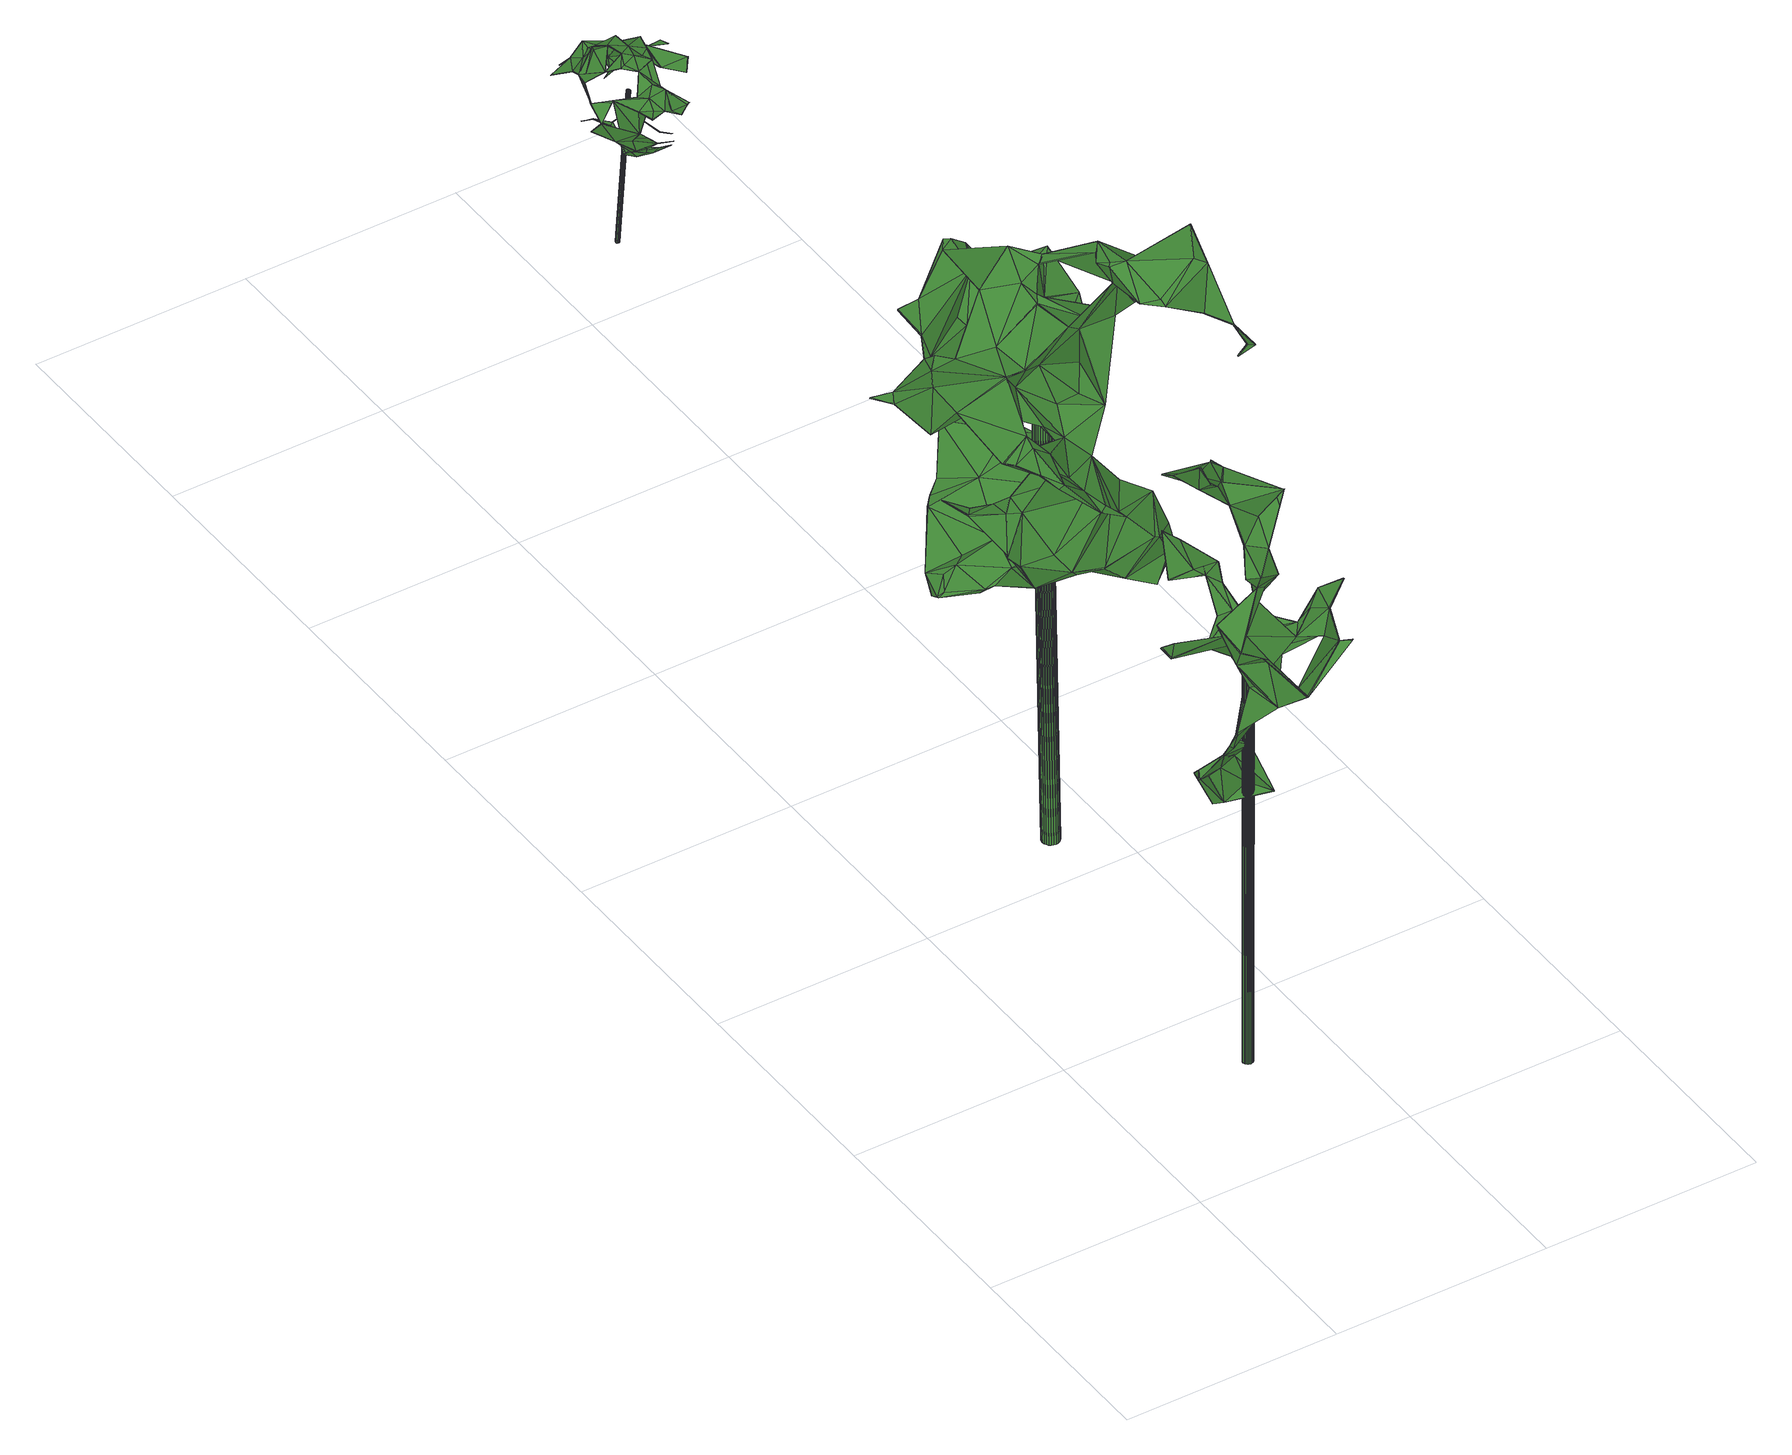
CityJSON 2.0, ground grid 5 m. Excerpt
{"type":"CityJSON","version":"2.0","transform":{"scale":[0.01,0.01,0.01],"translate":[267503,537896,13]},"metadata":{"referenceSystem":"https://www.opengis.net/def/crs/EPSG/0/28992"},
"CityObjects":{
"tree1":{"type":"SolitaryVegetationObject","attributes":{"gtid":208,"crown_width_m":3.76,"crown_median_z":24.79,"crown_r50_m":0.3,"crown_porosity":0.921,"trunk_H_m":11.34,"trunk_DBH_m":0.235,"trunk_radius_m":0.117,"trunk_base_height_m":13.45,"original_gtid":"229"},"geometry":[{"type":"Solid","lod":"3","boundaries":[[[[0,1,2]],[[3,4,5]],[[6,7,8]],[[9,10,11]],[[12,13,14]],[[15,16,17]],[[18,19,20]],[[3,5,21]],[[22,23,24]],[[25,26,27]],[[3,28,4]],[[29,4,28]],[[30,23,22]],[[31,32,33]],[[34,32,31]],[[35,36,1]],[[37,38,39]],[[40,41,42]],[[43,44,45]],[[46,47,48]],[[37,49,38]],[[50,49,37]],[[51,52,44]],[[53,54,55]],[[56,57,58]],[[43,45,59]],[[18,20,60]],[[61,62,63]],[[64,65,66]],[[67,65,68]],[[69,70,71]],[[72,73,74]],[[72,74,22]],[[23,55,54]],[[75,76,77]],[[78,77,76]],[[24,79,11]],[[45,52,80]],[[45,80,59]],[[81,82,4]],[[5,4,82]],[[22,74,83]],[[73,83,74]],[[84,85,86]],[[87,88,89]],[[90,91,92]],[[86,91,90]],[[43,93,44]],[[59,93,43]],[[61,94,44]],[[7,95,32]],[[64,83,73]],[[96,0,2]],[[17,97,94]],[[98,99,3]],[[51,100,52]],[[51,101,100]],[[21,98,3]],[[48,102,103]],[[48,103,104]],[[105,39,29]],[[39,106,37]],[[15,107,16]],[[60,16,107]],[[33,42,31]],[[27,59,80]],[[108,10,9]],[[109,6,98]],[[95,6,109]],[[67,110,111]],[[81,49,50]],[[109,112,113]],[[114,79,115]],[[40,86,102]],[[116,117,118]],[[105,55,106]],[[113,95,109]],[[67,114,119]],[[120,121,122]],[[120,122,75]],[[68,36,11]],[[78,32,34]],[[4,49,81]],[[123,111,124]],[[14,13,125]],[[106,109,126]],[[106,126,37]],[[127,128,12]],[[127,129,128]],[[89,91,40]],[[92,91,89]],[[50,126,21]],[[98,21,126]],[[88,117,116]],[[1,72,22]],[[51,97,124]],[[37,126,50]],[[80,100,25]],[[61,63,94]],[[44,97,51]],[[44,94,97]],[[119,130,131]],[[22,2,1]],[[31,41,34]],[[48,104,46]],[[18,60,56]],[[56,60,57]],[[119,131,132]],[[27,80,25]],[[52,100,80]],[[44,52,45]],[[131,77,34]],[[131,34,41]],[[7,6,95]],[[102,48,133]],[[102,133,134]],[[68,65,73]],[[20,19,129]],[[135,121,120]],[[135,122,121]],[[75,122,136]],[[137,138,139]],[[113,140,141]],[[40,141,140]],[[111,14,125]],[[11,2,22]],[[11,22,24]],[[142,143,41]],[[105,106,39]],[[55,105,53]],[[90,143,142]],[[59,27,93]],[[144,145,89]],[[56,19,18]],[[39,38,146]],[[71,70,147]],[[83,117,30]],[[96,108,9]],[[73,72,1]],[[7,53,8]],[[35,148,9]],[[35,0,148]],[[35,1,0]],[[124,125,13]],[[124,13,51]],[[149,150,151]],[[113,141,33]],[[26,63,93]],[[86,85,102]],[[55,23,152]],[[9,11,36]],[[106,152,112]],[[145,70,118]],[[83,66,118]],[[109,106,112]],[[9,36,35]],[[106,55,152]],[[113,153,87]],[[124,111,125]],[[113,33,95]],[[33,32,95]],[[51,154,101]],[[13,154,51]],[[123,66,111]],[[127,155,123]],[[132,131,156]],[[57,15,25]],[[26,25,15]],[[41,143,131]],[[132,118,123]],[[11,96,2]],[[26,93,27]],[[145,144,147]],[[71,147,144]],[[94,15,17]],[[26,15,94]],[[63,26,94]],[[34,77,78]],[[67,119,157]],[[86,90,142]],[[127,123,124]],[[142,133,86]],[[133,137,86]],[[78,76,158]],[[86,137,139]],[[29,28,99]],[[3,99,28]],[[127,12,155]],[[142,134,133]],[[78,10,119]],[[68,11,114]],[[68,114,67]],[[135,120,108]],[[17,159,97]],[[124,97,159]],[[155,12,14]],[[10,96,11]],[[158,10,78]],[[155,157,123]],[[108,119,10]],[[66,123,118]],[[56,129,19]],[[110,157,155]],[[128,160,101]],[[136,158,76]],[[105,8,53]],[[157,110,67]],[[123,157,132]],[[156,131,143]],[[156,143,90]],[[144,116,71]],[[93,63,62]],[[5,82,21]],[[96,161,0]],[[0,161,148]],[[145,147,70]],[[148,161,9]],[[66,83,64]],[[119,108,130]],[[119,132,157]],[[50,21,82]],[[81,50,82]],[[7,32,79]],[[7,79,24]],[[136,122,135]],[[98,126,109]],[[118,117,83]],[[151,30,87]],[[15,57,107]],[[41,162,142]],[[134,142,162]],[[40,162,41]],[[102,162,40]],[[134,162,102]],[[131,163,77]],[[131,130,163]],[[108,96,136]],[[136,96,10]],[[136,135,108]],[[133,48,47]],[[133,47,137]],[[75,77,163]],[[120,130,108]],[[75,163,120]],[[151,87,153]],[[124,159,127]],[[127,159,129]],[[40,91,86]],[[130,120,163]],[[11,79,114]],[[23,164,24]],[[25,58,57]],[[101,160,100]],[[58,100,160]],[[100,58,25]],[[54,164,23]],[[128,56,58]],[[56,128,129]],[[115,79,32]],[[92,132,156]],[[92,156,90]],[[144,88,116]],[[40,140,89]],[[87,89,140]],[[87,140,113]],[[149,151,153]],[[141,40,42]],[[141,42,33]],[[20,129,60]],[[31,42,41]],[[89,88,144]],[[64,73,65]],[[145,92,89]],[[73,1,36]],[[73,36,68]],[[22,83,165]],[[22,165,30]],[[155,111,110]],[[155,14,111]],[[137,47,46]],[[46,138,137]],[[138,166,84]],[[46,104,166]],[[138,46,166]],[[103,84,166]],[[103,166,104]],[[84,139,138]],[[145,118,132]],[[132,92,145]],[[69,116,70]],[[69,71,116]],[[139,84,86]],[[118,70,116]],[[61,44,62]],[[93,62,44]],[[54,53,7]],[[158,136,10]],[[96,9,161]],[[87,117,88]],[[30,117,87]],[[38,167,146]],[[23,150,152]],[[115,78,119]],[[115,32,78]],[[49,4,146]],[[49,146,167]],[[105,99,98]],[[29,99,105]],[[30,151,150]],[[119,114,115]],[[111,65,67]],[[111,66,65]],[[30,150,23]],[[103,85,84]],[[102,85,103]],[[112,152,149]],[[149,152,150]],[[112,149,153]],[[112,153,113]],[[58,160,128]],[[54,7,164]],[[12,154,13]],[[101,154,128]],[[12,128,154]],[[30,165,83]],[[7,24,164]],[[60,107,57]],[[6,8,98]],[[105,98,8]],[[39,146,29]],[[4,29,146]],[[38,49,167]],[[136,76,75]],[[16,159,17]],[[16,60,159]],[[129,159,60]],[[168,169,170]],[[168,170,171]],[[171,170,172]],[[171,172,173]],[[170,169,174]],[[170,174,172]],[[172,174,175]],[[172,175,173]],[[174,169,176]],[[174,176,175]],[[175,176,177]],[[175,177,173]],[[176,169,178]],[[176,178,177]],[[177,178,179]],[[177,179,173]],[[178,169,180]],[[178,180,179]],[[179,180,181]],[[179,181,173]],[[180,169,182]],[[180,182,181]],[[181,182,183]],[[181,183,173]],[[182,169,184]],[[182,184,183]],[[183,184,185]],[[183,185,173]],[[184,169,186]],[[184,186,185]],[[185,186,187]],[[185,187,173]],[[186,169,188]],[[186,188,187]],[[187,188,189]],[[187,189,173]],[[188,169,190]],[[188,190,189]],[[189,190,191]],[[189,191,173]],[[190,169,192]],[[190,192,191]],[[191,192,193]],[[191,193,173]],[[192,169,194]],[[192,194,193]],[[193,194,195]],[[193,195,173]],[[194,169,196]],[[194,196,195]],[[195,196,197]],[[195,197,173]],[[196,169,198]],[[196,198,197]],[[197,198,199]],[[197,199,173]],[[198,169,200]],[[198,200,199]],[[199,200,201]],[[199,201,173]],[[200,169,202]],[[200,202,201]],[[201,202,203]],[[201,203,173]],[[202,169,204]],[[202,204,203]],[[203,204,205]],[[203,205,173]],[[204,169,206]],[[204,206,205]],[[205,206,207]],[[205,207,173]],[[206,169,208]],[[206,208,207]],[[207,208,209]],[[207,209,173]],[[208,169,210]],[[208,210,209]],[[209,210,211]],[[209,211,173]],[[210,169,212]],[[210,212,211]],[[211,212,213]],[[211,213,173]],[[212,169,214]],[[212,214,213]],[[213,214,215]],[[213,215,173]],[[214,169,216]],[[214,216,215]],[[215,216,217]],[[215,217,173]],[[216,169,168]],[[216,168,217]],[[217,168,171]],[[217,171,173]]]]}]},
"tree2":{"type":"SolitaryVegetationObject","attributes":{"gtid":209,"crown_width_m":6.05,"crown_median_z":24.75,"crown_r50_m":0.338,"crown_porosity":0.941,"trunk_H_m":11.25,"trunk_DBH_m":0.394,"trunk_radius_m":0.197,"trunk_base_height_m":13.5,"original_gtid":"230"},"geometry":[{"type":"Solid","lod":"3","boundaries":[[[[218,219,220]],[[221,222,223]],[[224,225,226]],[[227,228,229]],[[230,231,232]],[[233,227,234]],[[226,225,235]],[[223,222,236]],[[237,238,239]],[[240,241,242]],[[240,231,241]],[[243,244,245]],[[246,233,247]],[[227,233,248]],[[249,250,251]],[[252,253,254]],[[237,239,255]],[[256,246,257]],[[258,259,260]],[[261,262,263]],[[261,263,264]],[[265,236,222]],[[266,267,268]],[[269,270,227]],[[271,272,263]],[[273,274,275]],[[276,277,278]],[[279,280,281]],[[282,283,284]],[[285,286,287]],[[288,289,290]],[[291,292,293]],[[273,294,295]],[[245,220,296]],[[297,298,299]],[[275,300,301]],[[302,303,304]],[[264,263,283]],[[305,306,254]],[[307,308,309]],[[310,311,312]],[[301,273,275]],[[313,314,315]],[[274,273,295]],[[301,294,273]],[[312,311,316]],[[233,234,271]],[[271,263,262]],[[317,318,319]],[[300,320,301]],[[321,244,243]],[[322,323,280]],[[324,308,230]],[[325,218,297]],[[326,327,274]],[[325,219,218]],[[299,328,329]],[[290,239,238]],[[290,255,239]],[[330,236,331]],[[228,227,248]],[[238,228,248]],[[238,237,229]],[[228,238,229]],[[238,248,256]],[[248,233,256]],[[246,256,233]],[[312,316,332]],[[333,334,335]],[[336,337,330]],[[325,331,219]],[[295,338,274]],[[339,322,279]],[[230,232,324]],[[241,231,340]],[[341,314,342]],[[342,314,343]],[[320,344,345]],[[346,252,347]],[[348,349,278]],[[349,348,350]],[[351,352,353]],[[305,354,306]],[[355,356,288]],[[357,286,358]],[[359,307,360]],[[361,362,363]],[[364,365,366]],[[367,368,317]],[[278,369,348]],[[370,371,372]],[[278,349,276]],[[354,368,224]],[[247,257,246]],[[274,338,326]],[[317,373,318]],[[307,231,308]],[[271,234,272]],[[270,269,374]],[[330,331,325]],[[375,376,377]],[[375,378,376]],[[349,379,276]],[[297,330,325]],[[350,380,381]],[[382,344,383]],[[218,220,245]],[[384,276,381]],[[221,220,219]],[[385,386,387]],[[269,227,229]],[[254,347,252]],[[388,389,390]],[[242,391,240]],[[318,392,388]],[[393,394,226]],[[395,270,374]],[[310,396,311]],[[397,260,259]],[[398,371,370]],[[385,387,240]],[[399,400,346]],[[401,402,403]],[[403,402,404]],[[270,272,234]],[[270,234,227]],[[292,291,358]],[[287,310,312]],[[405,406,303]],[[407,408,409]],[[315,410,411]],[[258,260,393]],[[398,361,412]],[[255,413,237]],[[330,337,236]],[[333,335,414]],[[415,416,417]],[[297,336,330]],[[418,336,297]],[[419,420,389]],[[297,218,298]],[[322,280,279]],[[256,257,238]],[[259,421,399]],[[422,257,247]],[[369,277,423]],[[369,278,277]],[[294,401,295]],[[424,425,426]],[[424,426,313]],[[404,427,428]],[[392,407,429]],[[372,430,334]],[[431,337,432]],[[433,434,435]],[[265,221,219]],[[258,253,259]],[[393,260,394]],[[315,314,436]],[[423,437,369]],[[438,364,439]],[[440,313,441]],[[442,223,400]],[[327,427,275]],[[361,398,443]],[[310,287,266]],[[444,445,232]],[[422,238,257]],[[422,290,238]],[[271,395,374]],[[372,334,333]],[[446,447,402]],[[437,380,369]],[[265,219,331]],[[236,265,331]],[[423,448,437]],[[405,303,302]],[[304,382,415]],[[281,280,449]],[[430,335,334]],[[280,323,450]],[[433,406,434]],[[451,298,245]],[[245,298,218]],[[295,428,338]],[[326,338,428]],[[452,332,453]],[[393,226,235]],[[287,312,285]],[[378,454,405]],[[395,261,455]],[[356,396,456]],[[378,375,454]],[[335,430,414]],[[221,223,457]],[[249,458,310]],[[337,459,236]],[[275,274,327]],[[304,460,382]],[[461,322,462]],[[400,223,431]],[[463,464,254]],[[307,340,231]],[[465,242,340]],[[340,242,241]],[[382,383,404]],[[404,466,382]],[[442,467,457]],[[442,457,223]],[[329,418,299]],[[291,293,357]],[[286,250,287]],[[240,387,444]],[[231,240,444]],[[412,468,398]],[[299,418,297]],[[469,470,471]],[[431,459,337]],[[404,383,300]],[[319,318,390]],[[424,411,425]],[[469,402,472]],[[406,433,345]],[[237,413,229]],[[380,350,348]],[[348,369,380]],[[463,450,473]],[[474,364,366]],[[418,337,336]],[[399,421,400]],[[442,400,421]],[[475,476,352]],[[451,245,277]],[[385,240,386]],[[452,312,332]],[[354,317,368]],[[414,372,468]],[[414,430,372]],[[414,468,343]],[[412,342,468]],[[343,468,342]],[[418,477,337]],[[478,417,476]],[[428,427,327]],[[479,322,461]],[[425,480,481]],[[269,481,480]],[[404,300,427]],[[410,436,413]],[[482,445,483]],[[482,251,445]],[[357,358,291]],[[370,449,324]],[[341,311,484]],[[475,478,476]],[[438,485,339]],[[439,485,438]],[[442,296,467]],[[220,467,296]],[[370,372,333]],[[265,222,221]],[[245,423,277]],[[402,462,322]],[[277,328,299]],[[379,349,350]],[[387,386,483]],[[437,448,486]],[[467,221,457]],[[467,220,221]],[[314,356,456]],[[314,456,436]],[[377,487,254]],[[458,488,474]],[[449,489,490]],[[444,483,445]],[[387,483,444]],[[483,240,391]],[[391,482,483]],[[483,386,240]],[[285,358,286]],[[445,286,357]],[[247,269,422]],[[292,491,293]],[[343,314,441]],[[300,275,427]],[[285,491,358]],[[358,491,292]],[[453,491,452]],[[452,491,312]],[[285,312,491]],[[492,441,314]],[[412,361,363]],[[443,293,361]],[[443,493,293]],[[329,477,418]],[[494,495,353]],[[454,380,437]],[[379,381,276]],[[350,381,379]],[[415,302,304]],[[225,368,235]],[[315,411,424]],[[315,424,313]],[[496,497,448]],[[496,432,497]],[[497,432,377]],[[366,458,474]],[[395,272,270]],[[300,383,320]],[[320,461,301]],[[388,498,499]],[[388,499,419]],[[399,397,259]],[[224,394,397]],[[346,397,399]],[[226,394,224]],[[495,302,415]],[[495,415,417]],[[341,484,314]],[[428,327,326]],[[426,414,500]],[[391,242,465]],[[391,465,488]],[[295,465,428]],[[232,357,501]],[[402,401,294]],[[389,388,419]],[[339,402,322]],[[425,481,438]],[[488,465,471]],[[396,310,458]],[[428,340,403]],[[465,340,428]],[[320,479,461]],[[384,477,276]],[[411,480,425]],[[224,368,225]],[[229,481,269]],[[311,341,502]],[[456,396,365]],[[503,442,421]],[[503,421,259]],[[302,495,494]],[[364,474,470]],[[488,470,474]],[[355,288,410]],[[231,230,308]],[[381,380,454]],[[381,454,432]],[[245,296,243]],[[495,417,478]],[[451,299,298]],[[451,277,299]],[[402,294,462]],[[245,496,423]],[[448,423,496]],[[398,370,504]],[[323,505,506]],[[405,434,406]],[[296,442,503]],[[419,499,507]],[[498,507,499]],[[454,437,405]],[[475,352,351]],[[403,404,428]],[[453,332,508]],[[233,374,247]],[[271,374,233]],[[280,450,487]],[[453,508,509]],[[343,500,414]],[[441,313,500]],[[332,316,508]],[[502,508,316]],[[311,502,316]],[[482,488,249]],[[482,391,488]],[[488,458,249]],[[340,359,403]],[[432,384,381]],[[323,408,373]],[[322,408,323]],[[400,252,346]],[[276,328,277]],[[496,245,244]],[[478,475,495]],[[425,438,339]],[[372,371,468]],[[398,468,371]],[[352,416,353]],[[351,353,495]],[[352,417,416]],[[476,417,352]],[[436,365,364]],[[456,365,436]],[[449,309,492]],[[377,432,375]],[[454,375,432]],[[382,460,344]],[[320,383,344]],[[280,309,449]],[[374,269,247]],[[333,281,449]],[[333,449,370]],[[302,494,405]],[[321,243,503]],[[494,378,405]],[[429,510,345]],[[377,376,487]],[[321,503,259]],[[309,490,492]],[[254,253,497]],[[224,397,346]],[[224,346,354]],[[495,475,351]],[[295,471,465]],[[284,455,282]],[[282,455,261]],[[314,484,288]],[[460,303,406]],[[460,304,303]],[[435,437,486]],[[288,290,410]],[[445,357,232]],[[317,505,373]],[[354,505,317]],[[255,355,413]],[[410,413,355]],[[422,411,410]],[[422,410,290]],[[373,505,323]],[[469,471,401]],[[503,243,296]],[[279,426,339]],[[425,339,426]],[[398,504,443]],[[443,504,493]],[[431,252,400]],[[470,439,364]],[[276,477,329]],[[305,254,464]],[[463,473,464]],[[388,392,511]],[[392,429,511]],[[249,251,482]],[[373,407,392]],[[408,407,373]],[[315,436,410]],[[288,356,314]],[[512,258,507]],[[235,507,258]],[[294,513,462]],[[461,462,513]],[[461,513,301]],[[345,433,511]],[[429,345,511]],[[323,506,450]],[[415,514,416]],[[466,514,382]],[[419,368,367]],[[419,367,420]],[[235,368,507]],[[419,507,368]],[[355,289,356]],[[289,355,290]],[[318,373,392]],[[280,487,447]],[[329,328,276]],[[388,511,435]],[[433,435,511]],[[505,305,506]],[[293,491,362]],[[255,290,355]],[[324,493,504]],[[324,504,370]],[[382,514,415]],[[492,314,440]],[[440,314,313]],[[496,244,432]],[[311,356,289]],[[396,356,311]],[[396,458,365]],[[366,365,458]],[[401,471,295]],[[479,409,322]],[[470,488,471]],[[345,460,406]],[[344,460,345]],[[439,515,485]],[[339,485,515]],[[279,281,426]],[[333,426,281]],[[333,414,426]],[[472,339,515]],[[472,515,439]],[[339,472,402]],[[259,253,321]],[[487,514,447]],[[497,377,254]],[[438,413,364]],[[413,436,364]],[[438,481,413]],[[235,258,393]],[[229,413,481]],[[397,394,260]],[[516,267,287]],[[343,441,500]],[[359,340,307]],[[287,267,266]],[[271,262,395]],[[479,320,407]],[[301,513,294]],[[319,367,317]],[[286,445,250]],[[231,444,232]],[[359,360,469]],[[446,469,360]],[[367,319,420]],[[463,254,450]],[[254,487,450]],[[395,455,272]],[[401,403,469]],[[517,267,249]],[[249,267,250]],[[517,268,267]],[[469,439,470]],[[422,480,411]],[[422,269,480]],[[261,395,262]],[[232,501,324]],[[431,244,252]],[[517,310,268]],[[517,249,310]],[[337,477,432]],[[432,477,384]],[[287,250,516]],[[263,272,284]],[[263,284,283]],[[445,251,250]],[[261,264,282]],[[420,319,390]],[[420,390,389]],[[502,341,363]],[[502,363,508]],[[293,362,361]],[[412,363,342]],[[341,342,363]],[[322,409,408]],[[305,505,354]],[[431,223,459]],[[250,267,516]],[[498,435,518]],[[426,500,313]],[[310,266,268]],[[432,244,431]],[[407,510,429]],[[407,320,510]],[[320,345,510]],[[305,464,473]],[[514,487,376]],[[514,376,416]],[[416,376,353]],[[446,360,309]],[[309,360,307]],[[494,376,378]],[[353,376,494]],[[469,472,439]],[[435,498,388]],[[479,407,409]],[[289,484,311]],[[288,484,289]],[[362,491,519]],[[509,519,453]],[[491,453,519]],[[492,440,449]],[[489,440,441]],[[489,449,440]],[[359,469,403]],[[469,446,402]],[[284,272,455]],[[244,321,252]],[[283,282,264]],[[449,490,324]],[[252,321,253]],[[506,473,450]],[[305,473,506]],[[514,466,447]],[[402,447,466]],[[404,402,466]],[[324,490,308]],[[492,490,441]],[[489,441,490]],[[309,308,490]],[[435,434,437]],[[508,363,509]],[[362,519,363]],[[509,363,519]],[[437,434,405]],[[258,512,253]],[[448,497,253]],[[446,309,447]],[[280,447,309]],[[357,293,501]],[[324,501,493]],[[293,493,501]],[[236,459,223]],[[507,498,518]],[[388,390,318]],[[347,254,306]],[[347,306,346]],[[354,346,306]],[[507,518,512]],[[518,486,512]],[[435,486,518]],[[253,512,486]],[[253,486,448]],[[520,521,522]],[[520,522,523]],[[523,522,524]],[[523,524,525]],[[522,521,526]],[[522,526,524]],[[524,526,527]],[[524,527,525]],[[526,521,528]],[[526,528,527]],[[527,528,529]],[[527,529,525]],[[528,521,530]],[[528,530,529]],[[529,530,531]],[[529,531,525]],[[530,521,532]],[[530,532,531]],[[531,532,533]],[[531,533,525]],[[532,521,534]],[[532,534,533]],[[533,534,535]],[[533,535,525]],[[534,521,536]],[[534,536,535]],[[535,536,537]],[[535,537,525]],[[536,521,538]],[[536,538,537]],[[537,538,539]],[[537,539,525]],[[538,521,540]],[[538,540,539]],[[539,540,541]],[[539,541,525]],[[540,521,542]],[[540,542,541]],[[541,542,543]],[[541,543,525]],[[542,521,544]],[[542,544,543]],[[543,544,545]],[[543,545,525]],[[544,521,546]],[[544,546,545]],[[545,546,547]],[[545,547,525]],[[546,521,548]],[[546,548,547]],[[547,548,549]],[[547,549,525]],[[548,521,550]],[[548,550,549]],[[549,550,551]],[[549,551,525]],[[550,521,552]],[[550,552,551]],[[551,552,553]],[[551,553,525]],[[552,521,554]],[[552,554,553]],[[553,554,555]],[[553,555,525]],[[554,521,556]],[[554,556,555]],[[555,556,557]],[[555,557,525]],[[556,521,558]],[[556,558,557]],[[557,558,559]],[[557,559,525]],[[558,521,560]],[[558,560,559]],[[559,560,561]],[[559,561,525]],[[560,521,562]],[[560,562,561]],[[561,562,563]],[[561,563,525]],[[562,521,564]],[[562,564,563]],[[563,564,565]],[[563,565,525]],[[564,521,566]],[[564,566,565]],[[565,566,567]],[[565,567,525]],[[566,521,568]],[[566,568,567]],[[567,568,569]],[[567,569,525]],[[568,521,520]],[[568,520,569]],[[569,520,523]],[[569,523,525]]]]}]},
"tree3":{"type":"SolitaryVegetationObject","attributes":{"gtid":522,"crown_width_m":2.83,"crown_median_z":17.55,"crown_r50_m":0.168,"crown_porosity":0.976,"trunk_H_m":3.92,"trunk_DBH_m":0.0817,"trunk_radius_m":0.0408,"trunk_base_height_m":13.63,"original_gtid":"592"},"geometry":[{"type":"MultiSurface","lod":"3","boundaries":[[[570,571,572]],[[573,574,575]],[[576,577,578]],[[579,580,581]],[[582,583,584]],[[585,586,587]],[[588,589,590]],[[575,591,592]],[[593,573,594]],[[593,595,596]],[[596,597,593]],[[598,599,600]],[[601,602,595]],[[601,603,602]],[[604,605,591]],[[606,607,608]],[[609,610,611]],[[612,582,613]],[[614,615,616]],[[617,594,573]],[[618,619,620]],[[621,622,623]],[[587,586,624]],[[625,626,627]],[[628,629,630]],[[585,631,632]],[[633,634,635]],[[613,583,612]],[[582,609,613]],[[587,632,585]],[[625,627,636]],[[637,615,638]],[[639,590,640]],[[641,642,598]],[[643,644,637]],[[634,594,645]],[[646,647,648]],[[596,602,649]],[[650,651,652]],[[577,653,654]],[[655,656,657]],[[658,579,581]],[[659,660,661]],[[662,663,627]],[[640,626,625]],[[619,626,640]],[[627,626,618]],[[664,661,660]],[[665,666,667]],[[668,669,631]],[[670,671,672]],[[613,609,611]],[[673,674,675]],[[676,604,575]],[[662,618,672]],[[662,672,677]],[[647,678,679]],[[679,678,680]],[[673,597,681]],[[631,682,632]],[[595,602,596]],[[614,632,587]],[[683,684,685]],[[683,685,686]],[[619,618,626]],[[670,687,671]],[[688,689,690]],[[652,570,691]],[[680,692,679]],[[661,660,693]],[[694,695,696]],[[685,695,694]],[[584,588,609]],[[582,584,609]],[[618,662,627]],[[688,697,607]],[[688,607,656]],[[698,610,670]],[[699,614,700]],[[699,700,701]],[[662,677,663]],[[702,663,677]],[[692,646,648]],[[648,679,692]],[[640,625,639]],[[703,704,705]],[[648,647,679]],[[653,706,667]],[[603,595,707]],[[654,595,603]],[[621,697,708]],[[571,704,703]],[[585,632,586]],[[709,647,646]],[[689,710,690]],[[575,574,711]],[[698,588,584]],[[712,632,682]],[[633,635,713]],[[636,714,592]],[[627,714,636]],[[653,601,654]],[[638,715,716]],[[668,701,717]],[[718,719,676]],[[612,583,720]],[[582,612,583]],[[721,722,669]],[[723,695,685]],[[575,604,591]],[[598,654,603]],[[578,724,725]],[[651,726,691]],[[664,727,661]],[[694,728,706]],[[601,666,603]],[[641,659,642]],[[641,577,661]],[[653,577,641]],[[674,637,675]],[[672,618,620]],[[637,729,643]],[[730,731,685]],[[584,732,698]],[[652,726,732]],[[611,732,726]],[[645,635,634]],[[700,614,616]],[[667,601,653]],[[577,576,661]],[[593,594,633]],[[705,733,703]],[[692,709,646]],[[734,608,606]],[[571,735,704]],[[598,577,654]],[[598,642,577]],[[642,578,577]],[[587,624,615]],[[650,726,651]],[[590,589,640]],[[578,659,724]],[[653,641,706]],[[623,622,607]],[[581,580,696]],[[696,656,655]],[[593,707,713]],[[639,736,687]],[[673,643,649]],[[649,643,737]],[[620,698,670]],[[630,706,738]],[[706,739,738]],[[639,594,617]],[[609,588,610]],[[740,708,690]],[[668,721,669]],[[576,578,725]],[[611,610,732]],[[699,632,614]],[[741,665,667]],[[621,742,743]],[[581,696,744]],[[701,668,631]],[[637,716,729]],[[638,716,637]],[[621,722,745]],[[746,650,652]],[[570,735,571]],[[667,747,599]],[[740,710,748]],[[690,710,740]],[[664,660,659]],[[691,735,651]],[[617,573,592]],[[721,749,739]],[[668,739,749]],[[668,749,721]],[[642,659,578]],[[664,659,750]],[[727,664,750]],[[628,630,731]],[[672,620,670]],[[636,639,625]],[[636,751,639]],[[637,616,615]],[[674,616,637]],[[592,639,617]],[[690,708,688]],[[701,700,717]],[[573,575,592]],[[711,700,752]],[[654,601,595]],[[601,667,666]],[[607,622,580]],[[676,591,605]],[[753,591,676]],[[614,587,615]],[[680,709,692]],[[744,754,658]],[[712,715,638]],[[755,608,697]],[[697,608,607]],[[647,709,678]],[[652,651,570]],[[596,649,737]],[[680,678,709]],[[685,630,686]],[[580,622,696]],[[756,655,754]],[[622,688,656]],[[622,745,688]],[[696,622,694]],[[621,623,742]],[[745,622,621]],[[605,604,676]],[[701,631,585]],[[718,752,645]],[[584,583,746]],[[643,729,757]],[[757,737,643]],[[748,738,758]],[[745,759,688]],[[694,759,745]],[[686,759,683]],[[706,728,739]],[[758,760,748]],[[576,725,724]],[[579,761,580]],[[666,598,601]],[[739,728,721]],[[762,674,681]],[[751,719,639]],[[707,602,603]],[[762,616,674]],[[698,732,610]],[[758,738,763]],[[666,763,738]],[[738,739,666]],[[666,739,667]],[[627,671,736]],[[656,696,622]],[[759,694,696]],[[667,599,666]],[[683,759,696]],[[685,731,630]],[[691,572,704]],[[570,572,691]],[[687,736,671]],[[650,611,726]],[[650,746,611]],[[726,652,691]],[[759,686,689]],[[759,689,688]],[[665,763,666]],[[706,641,685]],[[694,706,685]],[[683,723,727]],[[683,696,723]],[[689,686,630]],[[689,630,738]],[[717,700,711]],[[717,711,573]],[[574,573,711]],[[688,708,697]],[[636,753,751]],[[718,676,711]],[[718,711,752]],[[711,676,575]],[[673,681,674]],[[593,602,707]],[[675,637,644]],[[636,592,753]],[[702,627,663]],[[645,639,719]],[[739,741,667]],[[724,659,661]],[[661,576,724]],[[714,627,736]],[[714,736,639]],[[607,657,656]],[[645,719,751]],[[732,584,746]],[[746,652,732]],[[748,689,738]],[[649,597,673]],[[597,752,681]],[[597,573,752]],[[573,597,717]],[[717,597,596]],[[717,596,737]],[[743,755,764]],[[670,610,687]],[[588,687,610]],[[661,723,641]],[[667,706,747]],[[620,589,698]],[[685,684,730]],[[723,661,727]],[[703,733,571]],[[747,629,599]],[[599,629,600]],[[683,727,684]],[[685,641,723]],[[715,712,682]],[[623,608,755]],[[621,755,697]],[[755,621,743]],[[745,722,694]],[[728,694,722]],[[728,722,721]],[[649,602,597]],[[593,597,602]],[[668,765,739]],[[741,739,765]],[[741,765,668]],[[737,757,760]],[[760,668,737]],[[737,668,717]],[[748,760,740]],[[740,760,669]],[[631,760,757]],[[669,760,631]],[[623,607,608]],[[741,668,665]],[[760,758,665]],[[763,665,758]],[[760,665,668]],[[706,629,747]],[[630,629,706]],[[588,590,687]],[[639,687,590]],[[672,671,627]],[[593,713,595]],[[698,589,588]],[[640,589,619]],[[620,619,589]],[[645,752,593]],[[573,593,752]],[[593,713,635]],[[645,593,635]],[[600,628,731]],[[633,713,593]],[[623,755,742]],[[742,755,743]],[[723,696,695]],[[595,713,707]],[[645,594,639]],[[611,746,583]],[[613,611,583]],[[716,682,729]],[[715,682,716]],[[599,598,666]],[[628,600,629]],[[633,594,634]],[[641,731,730]],[[598,600,731]],[[598,731,641]],[[639,592,714]],[[722,621,708]],[[722,708,669]],[[669,708,740]],[[651,735,570]],[[704,735,691]],[[753,592,591]],[[632,712,586]],[[744,756,754]],[[655,657,754]],[[658,581,744]],[[696,655,744]],[[655,756,744]],[[657,607,580]],[[705,572,733]],[[733,572,571]],[[704,572,705]],[[598,603,601]],[[585,632,701]],[[699,701,632]],[[657,580,761]],[[658,761,579]],[[615,624,638]],[[638,624,712]],[[586,712,624]],[[754,761,658]],[[754,657,761]],[[689,748,710]],[[673,644,643]],[[675,644,673]],[[762,681,700]],[[700,616,762]],[[681,752,700]],[[751,753,719]],[[676,719,753]],[[718,645,719]],[[659,641,750]],[[641,730,750]],[[727,750,684]],[[684,750,730]],[[672,627,702]],[[672,702,677]],[[729,682,757]],[[631,757,682]],[[766,767,768]],[[766,768,769]],[[769,768,770]],[[769,770,771]],[[768,767,772]],[[768,772,770]],[[770,772,773]],[[770,773,771]],[[772,767,774]],[[772,774,773]],[[773,774,775]],[[773,775,771]],[[774,767,776]],[[774,776,775]],[[775,776,777]],[[775,777,771]],[[776,767,778]],[[776,778,777]],[[777,778,779]],[[777,779,771]],[[778,767,780]],[[778,780,779]],[[779,780,781]],[[779,781,771]],[[780,767,782]],[[780,782,781]],[[781,782,783]],[[781,783,771]],[[782,767,784]],[[782,784,783]],[[783,784,785]],[[783,785,771]],[[784,767,786]],[[784,786,785]],[[785,786,787]],[[785,787,771]],[[786,767,788]],[[786,788,787]],[[787,788,789]],[[787,789,771]],[[788,767,790]],[[788,790,789]],[[789,790,791]],[[789,791,771]],[[790,767,792]],[[790,792,791]],[[791,792,793]],[[791,793,771]],[[792,767,794]],[[792,794,793]],[[793,794,795]],[[793,795,771]],[[794,767,796]],[[794,796,795]],[[795,796,797]],[[795,797,771]],[[796,767,798]],[[796,798,797]],[[797,798,799]],[[797,799,771]],[[798,767,800]],[[798,800,799]],[[799,800,801]],[[799,801,771]],[[800,767,802]],[[800,802,801]],[[801,802,803]],[[801,803,771]],[[802,767,804]],[[802,804,803]],[[803,804,805]],[[803,805,771]],[[804,767,806]],[[804,806,805]],[[805,806,807]],[[805,807,771]],[[806,767,808]],[[806,808,807]],[[807,808,809]],[[807,809,771]],[[808,767,810]],[[808,810,809]],[[809,810,811]],[[809,811,771]],[[810,767,812]],[[810,812,811]],[[811,812,813]],[[811,813,771]],[[812,767,814]],[[812,814,813]],[[814,767,766]],[[814,766,813]],[[813,766,769]],[[813,769,771]]]}]}
},
"vertices":[
[429,98,1235],[309,80,1151],[318,112,1131],[357,277,757],[270,327,731],[357,278,755],[291,304,900],[303,235,1015],[278,297,904],[407,117,1229],[442,226,1152],[320,136,1128],[364,309,1355],[317,325,1372],[303,242,1351],[329,470,1481],[345,450,1475],[313,402,1479],[430,464,1362],[429,462,1363],[428,462,1361],[323,327,763],[280,145,1093],[230,216,1003],[306,189,1050],[330,470,1483],[202,449,1523],[234,414,1533],[322,325,762],[256,319,832],[260,220,1103],[380,327,1088],[366,311,1062],[353,325,1061],[414,301,1122],[407,115,1230],[310,82,1152],[211,329,839],[204,319,825],[205,317,824],[318,427,1121],[359,406,1138],[341,371,1108],[210,324,1618],[225,349,1539],[234,322,1566],[285,577,1253],[311,552,1236],[312,554,1235],[249,405,762],[250,407,763],[303,357,1459],[261,338,1539],[236,240,944],[231,217,995],[225,238,955],[401,459,1397],[338,482,1476],[347,449,1477],[212,324,1619],[399,459,1395],[232,412,1531],[208,418,1536],[200,449,1521],[225,198,1220],[227,199,1221],[216,271,1248],[281,263,1198],[274,170,1202],[152,340,1143],[154,341,1144],[151,377,1146],[308,81,1151],[256,164,1218],[272,169,1200],[478,305,1200],[450,285,1178],[426,293,1147],[439,240,1143],[307,191,1052],[251,399,1530],[265,362,706],[323,326,760],[229,219,1174],[232,473,1220],[293,476,1218],[315,464,1202],[299,345,1081],[258,373,1102],[258,375,1101],[343,408,1138],[318,425,1123],[258,374,1103],[207,418,1538],[274,399,1488],[321,313,1035],[408,116,1228],[303,359,1458],[321,311,869],[295,327,841],[302,388,1499],[424,343,1458],[340,514,1194],[310,553,1234],[285,580,1252],[249,295,881],[248,297,883],[338,481,1475],[459,233,1211],[290,306,900],[332,274,1294],[308,265,1308],[277,299,906],[318,322,1037],[268,210,1111],[387,292,1107],[154,341,1142],[280,283,1167],[246,277,1205],[405,270,1136],[473,294,1217],[502,247,1260],[503,246,1259],[325,301,1248],[316,327,1371],[279,262,1344],[295,329,842],[365,310,1353],[424,344,1456],[371,358,1399],[448,286,1180],[424,294,1149],[282,284,1168],[363,492,1198],[364,492,1196],[501,245,1260],[461,233,1209],[293,474,1220],[231,472,1222],[233,471,1220],[300,347,1080],[332,364,1101],[346,449,1179],[358,405,1139],[187,387,1131],[189,386,1135],[233,327,816],[153,377,1147],[428,99,1236],[301,237,1017],[231,219,1003],[262,221,1103],[226,240,955],[319,313,1036],[370,357,1401],[365,273,1312],[340,369,1110],[326,298,1248],[444,226,1150],[369,359,1400],[314,401,1481],[429,100,1234],[346,451,1177],[476,305,1201],[295,205,1041],[266,209,1111],[284,578,1251],[233,329,817],[337,325,45],[325,325,45],[336,328,45],[324,305,1179],[323,308,1179],[312,304,1178],[335,331,45],[322,310,1179],[333,333,45],[320,313,1179],[331,335,45],[318,315,1179],[328,336,45],[315,316,1179],[325,337,45],[312,316,1179],[322,336,45],[309,316,1179],[319,335,45],[306,314,1179],[317,333,45],[304,312,1179],[315,331,45],[302,310,1178],[314,328,45],[301,307,1178],[313,325,45],[300,304,1178],[314,322,45],[301,301,1178],[315,319,45],[302,298,1178],[317,317,45],[304,296,1178],[319,315,45],[306,294,1178],[322,314,45],[309,293,1178],[325,313,45],[312,293,1178],[328,314,45],[315,293,1178],[331,315,45],[318,294,1178],[334,317,45],[321,296,1178],[335,319,45],[322,299,1178],[336,322,45],[323,302,1179],
[352,1347,913],[409,1364,929],[388,1316,917],[440,1276,961],[439,1275,963],[442,1231,952],[531,1009,855],[544,990,814],[584,1010,823],[520,926,1488],[515,937,1502],[483,964,1487],[183,1268,1273],[125,1201,1212],[170,1273,1270],[630,941,1542],[610,924,1435],[543,991,812],[382,1294,982],[462,1044,1536],[493,1030,1548],[469,1051,1540],[63,1219,1241],[113,1161,1181],[111,1159,1182],[389,1201,907],[380,1182,919],[336,1262,879],[649,1034,1571],[655,1039,1507],[603,952,1558],[213,1225,1287],[183,1269,1276],[177,1245,1299],[444,1121,934],[428,1042,862],[387,1024,869],[454,1080,1526],[648,1033,1572],[615,1049,1502],[531,1036,843],[486,1126,900],[540,1046,852],[689,883,1348],[693,864,1359],[692,861,1359],[682,909,1304],[410,1304,980],[384,1305,1346],[307,1329,1261],[304,1190,1297],[584,1010,1456],[609,925,1433],[655,884,1414],[653,883,1412],[214,941,1249],[162,924,1240],[204,899,1213],[117,1188,805],[158,1177,799],[105,1146,780],[437,1021,1209],[383,1041,1121],[419,1091,1199],[680,909,1305],[680,907,1304],[686,882,1348],[263,1437,1276],[228,1372,1242],[343,1370,1360],[431,1238,1450],[429,1239,1452],[487,1124,1538],[231,1464,1242],[233,1466,1243],[292,1384,1235],[257,946,1213],[213,963,1266],[390,1220,906],[239,1334,894],[234,1315,882],[209,1312,877],[234,877,1178],[244,874,1188],[156,948,996],[167,921,980],[139,919,1014],[373,929,885],[458,1012,865],[254,1136,1187],[298,1210,1217],[329,1094,1154],[287,1252,1414],[381,1292,1458],[324,1443,1371],[448,1125,1253],[437,1244,1335],[511,1110,1363],[346,1370,1361],[506,893,961],[447,836,992],[496,854,938],[325,862,1088],[436,1155,915],[392,1000,1112],[447,984,1038],[320,1271,1209],[330,1431,970],[143,934,1244],[161,924,1238],[189,1288,873],[187,1289,875],[278,1385,993],[369,1397,995],[356,1460,1373],[539,1223,1168],[569,1223,1150],[570,1220,1151],[238,1332,896],[288,1255,930],[144,936,1245],[436,1019,1211],[170,1127,1225],[455,1321,1361],[504,1337,1374],[525,1252,1302],[257,930,964],[271,886,943],[479,1089,906],[428,1040,865],[100,1112,800],[98,1114,801],[114,1114,806],[173,1113,995],[175,1114,996],[204,1072,1020],[477,1004,873],[472,1110,1525],[415,1230,1438],[227,1372,1240],[231,1464,1244],[215,1116,1225],[254,1133,1188],[406,1369,1261],[366,1417,1332],[409,1403,1320],[391,1084,1387],[380,1182,1385],[380,1182,1383],[479,856,928],[476,1003,870],[179,1082,798],[474,1248,1184],[476,1250,1186],[540,1226,1170],[495,935,1021],[611,926,1434],[280,1034,882],[282,1026,1019],[282,1035,882],[276,1015,879],[136,1152,817],[184,1072,811],[165,1149,830],[228,1003,1036],[314,904,1106],[197,1177,822],[35,1266,1236],[37,1266,1238],[38,1267,1236],[385,867,890],[448,846,861],[479,853,929],[109,1148,1312],[435,835,997],[583,1012,821],[584,1013,824],[654,885,1412],[363,1214,1424],[541,1045,854],[445,1299,1211],[487,1125,902],[449,1130,941],[222,972,1220],[343,1026,1163],[205,990,1210],[258,941,1170],[212,935,897],[211,932,897],[387,865,1049],[384,889,1048],[358,878,1073],[503,1079,1452],[551,1089,1376],[504,1354,1338],[483,1064,1472],[540,1223,1170],[198,1016,1037],[205,1074,1021],[154,1086,1007],[208,1312,880],[426,873,866],[449,848,862],[463,1156,915],[592,1051,1479],[220,1136,806],[512,1109,1361],[507,1092,1359],[449,1124,1251],[203,901,1211],[152,960,1224],[345,879,928],[571,1223,1151],[379,1183,921],[254,1136,870],[286,892,926],[213,934,895],[342,939,880],[446,1115,1368],[203,1066,816],[418,1087,1368],[339,1111,1293],[444,1124,1246],[429,1273,1310],[453,1193,931],[392,1322,1213],[79,1247,1245],[170,1274,1273],[330,1082,1158],[339,1051,1137],[333,1082,801],[408,1129,1214],[336,997,1027],[256,1286,881],[338,1463,1379],[356,1463,1372],[242,1064,846],[686,884,1348],[389,1198,1395],[443,1232,950],[279,1177,1322],[398,1264,951],[169,920,980],[315,909,1117],[304,947,1130],[309,990,876],[342,940,883],[149,1121,1247],[302,947,1128],[418,1227,930],[526,1254,1301],[291,1126,1247],[299,1101,1303],[251,1096,1308],[368,1092,1194],[297,934,959],[298,1102,1305],[137,1156,1003],[137,1155,1005],[189,1287,875],[135,1155,1005],[345,877,1089],[550,1087,1377],[504,1077,1451],[147,1213,1293],[78,1246,1248],[433,1268,1432],[442,1123,1248],[333,1080,802],[317,1024,1023],[251,1097,1311],[426,1287,1217],[300,1209,1219],[265,1439,1274],[357,1141,1243],[346,1301,1200],[199,1016,1033],[153,1084,1005],[255,1138,867],[333,1081,804],[373,928,882],[393,901,886],[474,1248,1186],[245,1356,1244],[362,1365,1353],[462,1157,912],[427,1288,1214],[467,901,969],[358,940,1044],[459,1011,863],[384,1453,1356],[384,1455,1355],[356,878,1071],[343,878,926],[428,1039,862],[260,940,1172],[230,1051,1043],[418,1089,1201],[300,1353,1270],[231,1225,1276],[387,1022,866],[378,1437,1341],[395,1125,50],[375,1125,50],[394,1130,50],[371,1121,1175],[370,1126,1175],[351,1121,1175],[392,1135,50],[368,1131,1175],[389,1139,50],[365,1135,1175],[385,1142,50],[361,1138,1175],[380,1144,50],[356,1140,1175],[375,1145,50],[351,1141,1175],[370,1144,50],[346,1140,1175],[365,1142,50],[341,1138,1175],[361,1139,50],[337,1135,1174],[358,1135,50],[334,1131,1174],[356,1130,50],[332,1126,1174],[355,1125,50],[332,1121,1174],[356,1120,50],[332,1116,1174],[358,1115,50],[334,1111,1174],[361,1111,50],[337,1107,1174],[365,1108,50],[341,1104,1174],[370,1106,50],[346,1102,1174],[375,1105,50],[351,1101,1175],[380,1106,50],[357,1102,1175],[385,1108,50],[361,1104,1175],[389,1111,50],[365,1107,1175],[392,1115,50],[368,1111,1175],[394,1120,50],[370,1116,1175],
[758,3215,312],[776,3175,300],[776,3175,301],[638,3109,407],[647,3075,403],[690,3053,393],[579,3270,469],[609,3238,486],[579,3270,470],[702,3266,409],[726,3250,441],[707,3251,441],[652,3228,352],[652,3229,353],[680,3208,334],[751,3083,462],[765,3049,467],[759,3049,463],[679,3177,334],[667,3141,315],[667,3140,316],[690,3052,392],[683,3081,363],[589,3101,454],[630,3136,409],[584,3131,487],[626,3117,487],[626,3116,487],[601,3203,507],[613,3198,502],[645,3222,546],[592,3168,512],[584,3131,488],[591,3168,512],[723,3043,391],[723,3043,390],[804,3217,426],[760,3241,464],[804,3217,427],[680,3208,336],[680,3177,334],[690,3216,336],[638,3250,338],[652,3228,354],[715,3037,474],[728,3022,470],[695,3033,485],[630,3137,409],[740,3124,310],[700,3133,311],[702,3151,311],[777,3172,468],[759,3241,464],[777,3173,468],[759,3048,464],[676,3106,327],[694,3117,316],[709,3097,330],[645,3222,547],[645,3221,546],[678,3215,540],[734,3110,482],[751,3083,463],[583,3128,419],[582,3128,418],[582,3128,419],[687,3089,345],[695,3033,486],[728,3023,470],[664,3110,343],[667,3140,315],[639,3248,502],[609,3238,488],[684,3072,498],[676,3043,489],[621,3098,396],[821,3288,424],[821,3288,425],[821,3289,425],[626,3116,488],[720,3229,332],[758,3216,313],[720,3228,331],[613,3198,500],[601,3203,506],[712,3309,455],[749,3278,470],[749,3279,470],[732,3277,418],[631,3279,486],[623,3308,450],[631,3279,484],[749,3092,334],[749,3092,335],[631,3280,485],[665,3146,532],[636,3160,527],[636,3160,526],[699,3135,516],[742,3151,517],[702,3151,312],[700,3133,313],[740,3124,311],[650,3059,486],[659,3021,487],[659,3022,488],[690,3052,393],[750,3092,335],[853,3263,434],[850,3288,428],[854,3263,434],[650,3059,485],[726,3078,498],[698,3253,518],[661,3281,514],[670,3246,523],[710,3236,536],[671,3139,318],[759,3221,522],[713,3195,536],[750,3184,522],[758,3215,313],[850,3287,427],[623,3307,450],[720,3229,523],[698,3252,518],[705,3256,470],[766,3215,503],[680,3177,333],[725,3078,497],[684,3077,470],[733,3110,481],[749,3093,335],[791,3156,302],[776,3175,302],[785,3142,316],[678,3215,538],[583,3131,487],[751,3184,521],[853,3263,433],[729,3167,523],[652,3056,431],[764,3049,468],[589,3102,454],[687,3090,345],[759,3049,464],[715,3037,475],[676,3105,482],[646,3075,403],[657,3078,370],[638,3251,338],[729,3167,522],[750,3184,520],[660,3259,511],[579,3271,469],[578,3270,469],[720,3228,332],[661,3281,513],[713,3195,534],[725,3078,499],[660,3259,512],[652,3229,531],[690,3216,335],[790,3156,302],[805,3217,427],[759,3215,313],[694,3117,318],[676,3104,482],[687,3178,540],[687,3178,538],[742,3151,518],[665,3147,531],[827,3157,444],[827,3156,444],[712,3309,454],[765,3215,503],[690,3217,336],[652,3228,530],[704,3161,539],[704,3161,537],[660,3281,514],[657,3078,369],[651,3056,431],[683,3080,363],[713,3309,454],[842,3175,466],[712,3310,454],[708,3098,505],[674,3149,536],[720,3230,523],[699,3135,518],[733,3277,418],[676,3043,487],[665,3147,533],[843,3175,466],[674,3149,534],[679,3175,63],[675,3175,63],[679,3176,63],[696,3161,454],[696,3162,454],[692,3161,455],[679,3177,63],[696,3163,454],[678,3178,63],[695,3164,455],[677,3179,63],[694,3164,455],[676,3179,63],[693,3165,455],[675,3179,63],[692,3165,455],[674,3179,63],[691,3165,455],[673,3179,63],[690,3164,455],[672,3178,63],[689,3164,455],[672,3177,63],[689,3163,455],[671,3176,63],[688,3162,455],[671,3175,63],[688,3161,455],[671,3174,63],[688,3160,455],[671,3173,63],[688,3159,455],[672,3172,63],[689,3158,455],[673,3172,63],[690,3157,455],[674,3171,63],[691,3157,454],[675,3171,63],[692,3157,454],[676,3171,63],[693,3157,454],[677,3171,63],[694,3157,454],[678,3172,63],[695,3158,454],[678,3173,63],[696,3159,454],[679,3174,63]
]}
